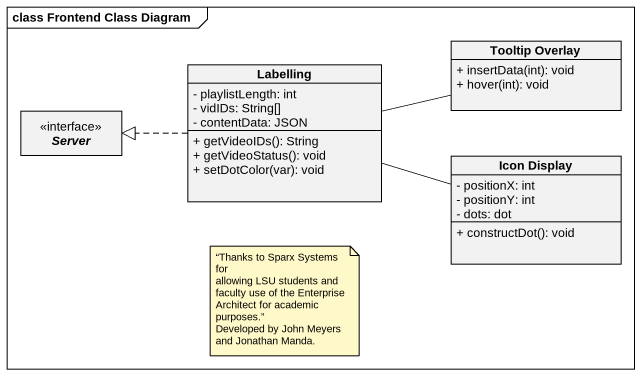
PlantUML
@startuml
mainframe class Frontend Class Diagram
hide circle
hide empty members
skinparam classAttributeIconSize 0
class Labelling {
  - playlistLength: int
  - vidIDs: String[]
  - contentData: JSON
  + getVideoIDs(): String
  + getVideoStatus(): void
  + setDotColor(var): void
}
class "Tooltip Overlay" as Tooltip_Overlay {
  + insertData(int): void
  + hover(int): void
}
interface Server
class "Icon Display" as Icon_Display {
  - positionX: int
  - positionY: int
  - dots: dot
  + constructDot(): void
}
Labelling .left.|> Server
Tooltip_Overlay -left- Labelling
Icon_Display -left- Labelling
note as N1
  “Thanks to Sparx Systems for
  allowing LSU students and faculty use of the Enterprise Architect for academic purposes.”
  Developed by John Meyers and Jonathan Manda.
end note
@enduml
